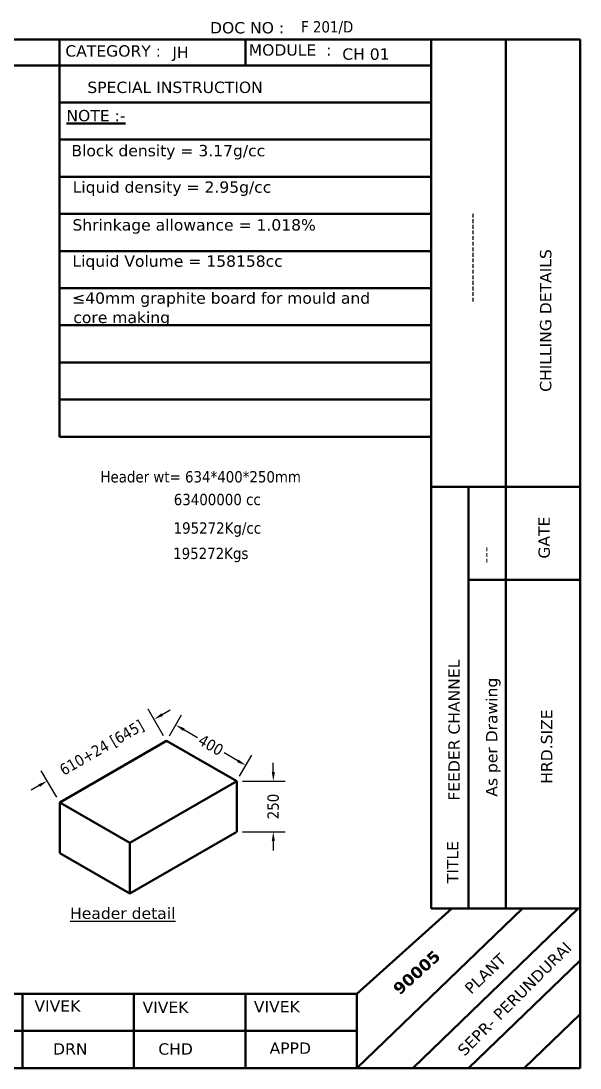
# Model space of a CAD drawing. Header units: millimetres. Extents: x 100 to 4100, y 100 to 2924.
# Drawn here: x 2596 to 4100, y 100 to 2920 of the extents above; entities that cross this region are included whole.
import ezdxf
from ezdxf.enums import TextEntityAlignment as Align

# ---------------------------------------------------------------- set-up
doc = ezdxf.new("R2010")
doc.units = ezdxf.units.MM
doc.header["$LTSCALE"] = 10
doc.layers.add('Dimension (ANSI)', color=7, linetype='Continuous', lineweight=25, true_color=0x008000)
doc.layers.add('Title (ANSI)', color=6, linetype='Continuous', lineweight=50, true_color=0xff00ff)
doc.layers.add('Symbol (ANSI)', color=7, linetype='Continuous', lineweight=25)
doc.layers.add('Visible (ANSI)', color=7, linetype='Continuous', lineweight=50)
doc.styles.add('Label Text (ANSI)', font='tahoma.ttf')
doc.styles.add('Note Text (ANSI)', font='tahoma.ttf')
doc.styles.add('Text Style50', font='verdana.ttf')
doc.styles.add('Text Style89', font='verdanab.ttf')
doc.styles.add('Text Style91', font='verdanab.ttf')
doc.styles.add('Text Style92', font='verdanab.ttf')
doc.dimstyles.new('Default - mm (ANSI)', dxfattribs={"dimscale": 10, "dimtxt": 3.05, "dimasz": 2.5, "dimexe": 3.175, "dimexo": 1.6002, "dimgap": 0.8, "dimtad": 0, "dimtoh": 1, "dimrnd": 1e-08, "dimdsep": 46, "dimtxsty": 'Label Text (ANSI)', "dimcen": 0.09, "dimdle": 10, "dimclrd": 256, "dimclre": 256, "dimclrt": 256, "dimadec": 1, "dimazin": 1, "dimtfac": 1, "dimtofl": 0, "dimtmove": 0, "dimatfit": 3, "dimfxl": 1, "dimtolj": 1, "dimtzin": 4, "dimlwd": -1, "dimlwe": -1, "dimarcsym": 0})

# ---------------------------------------------------------------- blocks, each defined once
blk = doc.blocks.new('Title Blocks SEPR')
at = {"layer": 'Title (ANSI)'}
for p, q in [((10, 287), (410, 287)), ((270, 287), (270, 280)), ((320, 287), (320, 280)), ((370, 287), (370, 280)), ((410, 287), (390, 287)), ((390, 287), (390, 166.5)), ((410, 287), (410, 10)), ((10, 280), (370, 280)), ((270, 280), (270, 210)), ((370, 280), (370, 53)), ((270, 270), (370, 270)), ((270, 260), (370, 260)), ((270, 250), (370, 250)), ((270, 240), (370, 240)), ((270, 230), (370, 230)), ((270, 220), (370, 220)), ((270, 210), (370, 210)), ((270, 210), (270, 180)), ((270, 200), (370, 200)), ((270, 190), (370, 190)), ((270, 180), (370, 180)), ((370, 166.5), (410, 166.5)), ((380, 53), (380, 166.5)), ((380, 166.5), (380, 141.5)), ((390, 166.5), (390, 53)), ((380, 141.5), (410, 141.5)), ((394.53, 53), (350, 10)), ((350, 30), (375.55, 53)), ((365, 10), (409.53, 53)), ((370, 53), (410, 53)), ((390, 53), (380, 53)), ((410, 53), (390, 53)), ((380, 10), (410, 38.97)), ((90, 30), (350, 30)), ((260, 30), (260, 10)), ((290, 30), (290, 10)), ((320, 30), (320, 10)), ((350, 30), (350, 10)), ((410, 24.49), (395, 10)), ((230, 20), (350, 20)), ((410, 10), (10, 10)), ((350, 10), (230, 10))]:
    blk.add_line(p, q, dxfattribs=at)
at = {"layer": 'Title (ANSI)', "color": 6, "true_color": 0xff00ff, "char_height": 3.05, "attachment_point": 1, "style": 'Note Text (ANSI)'}
for s, insert, width in [('\\fVerdana|b0|i0;\\H3.0500;DOC NO : ', (310.48, 291.65), 70.8451), ('\\fVerdana|b0|i0;\\H3.0500;CATEGORY :', (271.56, 285.41), 72.8455), ('\\fVerdana|b0|i0;\\H3.0500;MODULE  :', (320.89, 285.68), 72.8455), ('\\fVerdana|b0|i0;\\H3.0500;SPECIAL INSTRUCTION', (277.49, 275.61), 72.8455), ('\\fVerdana|b0|i0;\\H3.0500;\\LNOTE :-', (271.85, 268), 72.8455), ('\\fVerdana|b0|i0;\\H3.0500;DRN', (268.26, 16.68), 19.1316), ('\\fVerdana|b0|i0;\\H3.0500;CHD', (296.57, 16.66), 19.1316), ('\\fVerdana|b0|i0;\\H3.0500;APPD', (326.5, 16.89), 19.1316)]:
    blk.add_mtext(s, dxfattribs=dict(at, insert=insert, width=width))
at = {"layer": 'Title (ANSI)', "color": 6, "true_color": 0xff00ff, "insert": (334.95, 291.9), "char_height": 3.048, "attachment_point": 1, "style": 'Note Text (ANSI)'}
blk.add_mtext('\\fTahoma|b0|i0;F 201/D', dxfattribs=at)
at = {"layer": 'Title (ANSI)', "color": 6, "true_color": 0xff00ff, "attachment_point": 1, "style": 'Note Text (ANSI)'}
for s, insert, char_height, rotation in [('\\fVerdana|b0|i0;\\H3.0500;CHILLING DETAILS\\fTahoma|b0|i0;\\H3.0480;   ', (399.23, 192.09), 3.048, 90), ('\\fVerdana|b0|i0;\\H3.0500;GATE', (398.82, 147.18), 3.05, 90), ('\\fVerdana|b0|i0;\\H3.0500;HRD.SIZE', (399.49, 86.56), 3.05, 90), ('\\fVerdana|b0|i0;\\H3.0500;TITLE', (374.24, 59.79), 3.05, 90), ('\\fVerdana|b0|i0;\\H3.0500;SEPR- PERUNDURAI', (376.75, 15.19), 3.05, 45)]:
    blk.add_mtext(s, dxfattribs=dict(at, insert=insert, char_height=char_height, rotation=rotation))
at = {"layer": 'Title (ANSI)', "color": 6, "true_color": 0xff00ff, "insert": (378.6, 31.9), "char_height": 3.05, "width": 18.3664, "attachment_point": 1, "rotation": 43.6, "style": 'Note Text (ANSI)'}
blk.add_mtext('\\fVerdana|b0|i0;\\H3.0500;PLANT', dxfattribs=at)
at = {"layer": 'Title (ANSI)', "color": 96, "true_color": 0x008000}
for tag, p, height, style in [('Specification_001', (134.45, 281.74), 3.05, 'Text Style50'), ('Category_001', (300.35, 281.98), 3.05, 'Text Style50'), ('Module_001', (346.05, 281.52), 3.05, 'Text Style50'), ('Process_001', (70.75, 274.47), 3.05, 'Text Style50'), ('Header_Sawing_001', (70.46, 263.56), 3.05, 'Text Style50'), ('Cutting_001', (70.51, 254), 3.05, 'Text Style50'), ('Special_Instruction_1_001', (273.19, 255.52), 3.05, 'Text Style50'), ('Special_Instruction_2_001', (273.53, 245.7), 3.05, 'Text Style50'), ('Grinding_001', (70.49, 243.93), 3.05, 'Text Style50'), ('Special_Instruction_3_001', (273.47, 235.52), 3.05, 'Text Style50'), ('Step_Grinding_001', (70.6, 233.65), 3.05, 'Text Style50'), ('Special_Instruction_4_001', (273.47, 225.76), 3.05, 'Text Style50'), ('End_Grinding_001', (70.57, 223.17), 3.05, 'Text Style50'), ('Polishing_001', (70.23, 215.08), 3.05, 'Text Style50'), ('Special_Instruction_5_001', (273.4, 215.82), 3.05, 'Text Style50'), ('Special_Instruction_5_002', (273.71, 210.6), 3.05, 'Text Style50'), ('Drilling_001', (69.72, 204.38), 3.05, 'Text Style50'), ('line_1_001', (281, 167.69), 3.05, 'Note Text (ANSI)'), ('line_2_001', (300.72, 161.58), 3.05, 'Note Text (ANSI)'), ('line_3_001', (300.68, 153.9), 3.05, 'Note Text (ANSI)'), ('line_4_001', (300.56, 147.06), 3.05, 'Note Text (ANSI)'), ('Assembly_Drawing_Number_001', (57.33, 44.06), 3.05, 'Text Style50'), ('Item_Number_001', (57.4, 34.31), 3.05, 'Text Style50'), ('Order_Quantity_001', (118.75, 25.7), 3.05, 'Text Style91'), ('Made_Quantity_001', (134.43, 25.81), 3.05, 'Text Style91'), ('Mould_Quantity_001', (153.21, 25.67), 3.05, 'Text Style91'), ('PiecePerMould_001', (172.79, 25.66), 3.05, 'Text Style91'), ('PourWeight_MRN_001', (191.55, 25.59), 3.05, 'Text Style91'), ('volume_001', (234.67, 25.34), 3.05, 'Text Style91'), ('NameofDrawnPerson_001', (263.24, 25.2), 3.05, 'Text Style50'), ('NameofAPPDPerson_001', (322.26, 25.02), 3.05, 'Text Style50'), ('Customer_Name_001', (9.87, 24.81), 2.9, 'Text Style92'), ('OA_Number_001', (57.22, 24.62), 3.05, 'Text Style50'), ('Quality_001', (90.18, 25.07), 2.9, 'Text Style92'), ('NominalWeight_001', (212.18, 25.01), 3.05, 'Text Style91'), ('NameofCheckedPerson_001', (292.33, 24.87), 3.05, 'Text Style50'), ('Quality_002', (89.89, 20.23), 2.9, 'Text Style92')]:
    blk.add_attdef(tag, p, '', height=height, dxfattribs=dict(at, style=style))
at = {"layer": 'Title (ANSI)', "color": 96, "true_color": 0x008000, "style": 'Text Style50'}
for tag, p in [('Old_M_Number', (214.74, 284.17)), ('Special_Instruction_6', (273.62, 208.82)), ('Special_Instruction_7', (273.66, 198.62)), ('Special_Instruction_8', (273.44, 188.66))]:
    blk.add_attdef(tag, text='', height=3.05, dxfattribs=at).set_placement(p, align=Align.TOP_LEFT)
at = {"layer": 'Title (ANSI)', "color": 96, "true_color": 0x008000}
for tag, p, height, rotation, style in [('ChillingDetails_001', (382.38, 216.15), 3.05, 90, 'Text Style50'), ('GateSize_001', (386.08, 145.9), 3.05, 90, 'Text Style50'), ('Title_Description_001', (377.64, 82), 3.05, 90, 'Text Style50'), ('HeaderSize_001', (387.76, 81.74), 3.05, 90, 'Text Style50'), ('Critical_C_M_Number_001', (361.51, 29.52), 3.17, 42.1, 'Text Style89')]:
    blk.add_attdef(tag, p, '', height=height, rotation=rotation, dxfattribs=dict(at, style=style))
blk = doc.blocks.new('*D22')
at = {"layer": 'Defpoints', "color": 0, "transparency": 16777216}
for p in [(3012.5, 1023.8), (2987.9, 981.2), (3176.5, 872.3)]:
    blk.add_point(p, dxfattribs=at)
at = {"layer": 'Dimension (ANSI)', "transparency": 16777216}
for p, q in [((2995.9, 995), (3028.4, 1051.3)), ((3034.2, 1011.3), (3071.2, 989.9)), ((3179.4, 927.4), (3142.4, 948.8)), ((3184.5, 886.2), (3217, 942.4))]:
    blk.add_line(p, q, dxfattribs=at)
for points in [[(3036.3, 1014.9), (3032.1, 1007.7), (3012.5, 1023.8)], [(3181.5, 931), (3177.4, 923.8), (3201.1, 914.9)]]:
    blk.add_solid(points, dxfattribs=at)
at = {"layer": 'Dimension (ANSI)', "color": 96, "true_color": 0x008000, "transparency": 16777216, "insert": (3114.8, 983.1), "char_height": 30.5, "attachment_point": 2, "rotation": 330, "style": 'Label Text (ANSI)'}
blk.add_mtext('\\A1;400', dxfattribs=at)
blk = doc.blocks.new('*D23')
at = {"layer": 'Defpoints', "color": 0, "transparency": 16777216}
for p in [(3176.5, 872.3), (3275, 872.3), (3176.5, 736.2)]:
    blk.add_point(p, dxfattribs=at)
at = {"layer": 'Dimension (ANSI)', "transparency": 16777216}
for p, q in [((3275, 897.3), (3275, 922.3)), ((3192.5, 872.3), (3306.7, 872.3)), ((3192.5, 736.2), (3306.7, 736.2)), ((3275, 711.2), (3275, 686.2))]:
    blk.add_line(p, q, dxfattribs=at)
for points in [[(3270.8, 897.3), (3279.2, 897.3), (3275, 872.3)], [(3270.8, 711.2), (3279.2, 711.2), (3275, 736.2)]]:
    blk.add_solid(points, dxfattribs=at)
at = {"layer": 'Dimension (ANSI)', "color": 96, "true_color": 0x008000, "transparency": 16777216, "insert": (3259.1, 804.3), "char_height": 30.5, "attachment_point": 2, "rotation": 90, "style": 'Label Text (ANSI)'}
blk.add_mtext('\\A1;250', dxfattribs=at)
blk = doc.blocks.new('*D29')
at = {"layer": 'Defpoints', "color": 0, "transparency": 16777216}
for p in [(2954.5, 1039.2), (2987.9, 981.2), (2700.4, 815.2)]:
    blk.add_point(p, dxfattribs=at)
at = {"layer": 'Dimension (ANSI)', "transparency": 16777216}
for p, q in [((2979.9, 995), (2938.6, 1066.7)), ((2976.1, 1051.7), (2997.8, 1064.2)), ((2692.4, 829), (2651, 900.6)), ((2645.3, 860.6), (2623.6, 848.1))]:
    blk.add_line(p, q, dxfattribs=at)
for points in [[(2974, 1055.3), (2978.2, 1048.1), (2954.5, 1039.2)], [(2643.2, 864.2), (2647.3, 857), (2666.9, 873.1)]]:
    blk.add_solid(points, dxfattribs=at)
at = {"layer": 'Dimension (ANSI)', "color": 96, "true_color": 0x008000, "transparency": 16777216, "insert": (2800.7, 973.4), "char_height": 30.5, "attachment_point": 2, "rotation": 30, "style": 'Label Text (ANSI)'}
blk.add_mtext('\\A1; \\fTahoma|b0|i0;\\H30.4800;610+24 [645]', dxfattribs=at)

msp = doc.modelspace()

# ---------------------------------------------------------------- linework, layer by layer
at = {"layer": 'Visible (ANSI)'}
for p, q in [((2987.9429, 981.1787), (2700.3861, 815.1578)), ((3176.5047, 872.3125), (2987.9429, 981.1787)), ((3176.5047, 872.3125), (2888.9479, 706.2915)), ((3176.5047, 736.2298), (3176.5047, 872.3125)), ((2700.3861, 815.1578), (2700.3861, 679.075)), ((2888.9479, 706.2915), (2700.3861, 815.1578)), ((3176.5047, 736.2298), (2888.9479, 570.2088)), ((2888.9479, 570.2088), (2888.9479, 706.2915)), ((2700.3861, 679.075), (2888.9479, 570.2088))]:
    msp.add_line(p, q, dxfattribs=at)

# ---------------------------------------------------------------- block references
ref = msp.add_blockref('Title Blocks SEPR', (0, 0), dxfattribs=dict(xscale=10, yscale=10, zscale=10))
ref.add_attrib('NameofDrawnPerson_001', 'VIVEK', (2632.4431, 252.0019), dxfattribs={"layer": 'Title (ANSI)', "color": 96, "true_color": 0x008000, "height": 30.5, "style": 'Text Style50'})
ref.add_attrib('NameofCheckedPerson_001', 'VIVEK', (2923.3293, 248.6908), dxfattribs={"layer": 'Title (ANSI)', "color": 96, "true_color": 0x008000, "height": 30.5, "style": 'Text Style50'})
ref.add_attrib('NameofAPPDPerson_001', 'VIVEK', (3222.6438, 250.2498), dxfattribs={"layer": 'Title (ANSI)', "color": 96, "true_color": 0x008000, "height": 30.5, "style": 'Text Style50'})
ref.add_attrib('Module_001', 'CH 01', (3460.4709, 2815.1821), dxfattribs={"layer": 'Title (ANSI)', "color": 96, "true_color": 0x008000, "height": 30.5, "style": 'Text Style50'})
ref.add_attrib('Category_001', 'JH', (3003.5225, 2819.7781), dxfattribs={"layer": 'Title (ANSI)', "color": 96, "true_color": 0x008000, "height": 30.5, "style": 'Text Style50'})
ref.add_attrib('ChillingDetails_001', '----------------', (3823.8473, 2161.4856), dxfattribs={"layer": 'Title (ANSI)', "color": 96, "true_color": 0x008000, "height": 30.500001, "rotation": 90, "style": 'Text Style50'})
ref.add_attrib('Title_Description_001', 'FEEDER CHANNEL', (3776.3655, 820.0253), dxfattribs={"layer": 'Title (ANSI)', "color": 96, "true_color": 0x008000, "height": 30.500001, "rotation": 90, "style": 'Text Style50'})
ref.add_attrib('GateSize_001', '---', (3860.7571, 1459.0152), dxfattribs={"layer": 'Title (ANSI)', "color": 96, "true_color": 0x008000, "height": 30.5, "rotation": 90, "style": 'Text Style50'})
ref.add_attrib('HeaderSize_001', ' As per Drawing', (3877.5874, 817.356), dxfattribs={"layer": 'Title (ANSI)', "color": 96, "true_color": 0x008000, "height": 30.500001, "rotation": 90, "style": 'Text Style50'})
ref.add_attrib('Special_Instruction_1_001', 'Block density = 3.17g/cc', (2731.9085, 2555.1582), dxfattribs={"layer": 'Title (ANSI)', "color": 96, "true_color": 0x008000, "height": 30.500001, "style": 'Text Style50'})
ref.add_attrib('Special_Instruction_2_001', 'Liquid density = 2.95g/cc', (2735.3311, 2457.0058), dxfattribs={"layer": 'Title (ANSI)', "color": 96, "true_color": 0x008000, "height": 30.500001, "style": 'Text Style50'})
ref.add_attrib('Special_Instruction_3_001', 'Shrinkage allowance = 1.018%%%', (2734.6889, 2355.2004), dxfattribs={"layer": 'Title (ANSI)', "color": 96, "true_color": 0x008000, "height": 30.500001, "style": 'Text Style50'})
ref.add_attrib('Special_Instruction_4_001', 'Liquid Volume = 158158cc', (2734.7037, 2257.6348), dxfattribs={"layer": 'Title (ANSI)', "color": 96, "true_color": 0x008000, "height": 30.500001, "style": 'Text Style50'})
ref.add_attrib('Special_Instruction_5_001', '≤40mm graphite board for mould and', (2734.017, 2158.2056), dxfattribs={"layer": 'Title (ANSI)', "color": 96, "true_color": 0x008000, "height": 30.500001, "style": 'Text Style50'})
ref.add_attrib('Critical_C_M_Number_001', '90005', (3615.0749, 295.1575), dxfattribs={"layer": 'Title (ANSI)', "color": 96, "true_color": 0x008000, "height": 31.7, "rotation": 42.1, "style": 'Text Style89'})
ref.add_attrib('line_1_001', 'Header wt= 634*400*250mm', (2810.0479, 1676.9259), dxfattribs={"layer": 'Title (ANSI)', "color": 96, "true_color": 0x008000, "height": 30.48, "style": 'Note Text (ANSI)'})
ref.add_attrib('line_2_001', '63400000 cc', (3007.2401, 1615.7552), dxfattribs={"layer": 'Title (ANSI)', "color": 96, "true_color": 0x008000, "height": 30.48, "style": 'Note Text (ANSI)'})
ref.add_attrib('line_3_001', '195272Kg/cc', (3006.823, 1539.001), dxfattribs={"layer": 'Title (ANSI)', "color": 96, "true_color": 0x008000, "height": 30.48, "style": 'Note Text (ANSI)'})
ref.add_attrib('line_4_001', '195272Kgs', (3005.5778, 1470.6251), dxfattribs={"layer": 'Title (ANSI)', "color": 96, "true_color": 0x008000, "height": 30.48, "style": 'Note Text (ANSI)'})
ref.add_attrib('Special_Instruction_5_002', 'core making', (2737.069, 2105.9999), dxfattribs={"layer": 'Title (ANSI)', "color": 96, "true_color": 0x008000, "height": 30.500001, "style": 'Text Style50'})

# ---------------------------------------------------------------- texts
at = {"layer": 'Symbol (ANSI)', "color": 96, "true_color": 0x008000, "insert": (2728.3765, 532.117), "char_height": 30.500001, "width": 281.421638, "attachment_point": 1, "style": 'Note Text (ANSI)'}
msp.add_mtext('\\fVerdana|b0|i0;\\H30.5000;\\LHeader detail\\l', dxfattribs=at)

# ---------------------------------------------------------------- dimensions: what is measured, and where the dimension line sits
at = {"layer": 'Dimension (ANSI)'}
dim = msp.add_linear_dim(base=(2954.4663, 1039.1618), p1=(2700.3861, 815.1578), p2=(2987.9429, 981.1787), angle=210, text=' \\fTahoma|b0|i0;\\H30.4800;610+24 [645]', dimstyle='Default - mm (ANSI)', override={"dimgap": 0.8, "dimtoh": 0, "dimdec": 2, "dimlfac": 1.5, "dimtol": 0, "dimlim": 0, "dimtp": 0, "dimtm": 0, "dimtdec": 2, "dimatfit": 1}, dxfattribs=at)
dim.commit()
dim.dimension.update_dxf_attribs({"geometry": '*D29', "text_midpoint": (2810.6879, 956.1514), "dimtype": 160})
for base, p1, p2, angle, override, picture, middle in [((3012.5377, 1023.7783), (3176.5047, 872.3125), (2987.9429, 981.1787), 330, {"dimgap": 0.8, "dimtoh": 0, "dimdec": 0, "dimlfac": 1.837117, "dimtol": 0, "dimlim": 0, "dimtp": 0, "dimtm": 0, "dimtdec": 2, "dimatfit": 1}, '*D22', (3106.8186, 969.3452)), ((3274.9957, 872.3125), (3176.5047, 736.2298), (3176.5047, 872.3125), 90, {"dimtoh": 0, "dimdec": 0, "dimlfac": 1.837117, "dimtol": 0, "dimlim": 0, "dimtp": 0, "dimtm": 0, "dimtdec": 2}, '*D23', (3274.9957, 804.2711))]:
    dim = msp.add_linear_dim(base=base, p1=p1, p2=p2, angle=angle, dimstyle='Default - mm (ANSI)', override=override, dxfattribs=at)
    dim.commit()
    dim.dimension.update_dxf_attribs({"geometry": picture, "text_midpoint": middle, "dimtype": 160})

doc.saveas('drawing.dxf')
